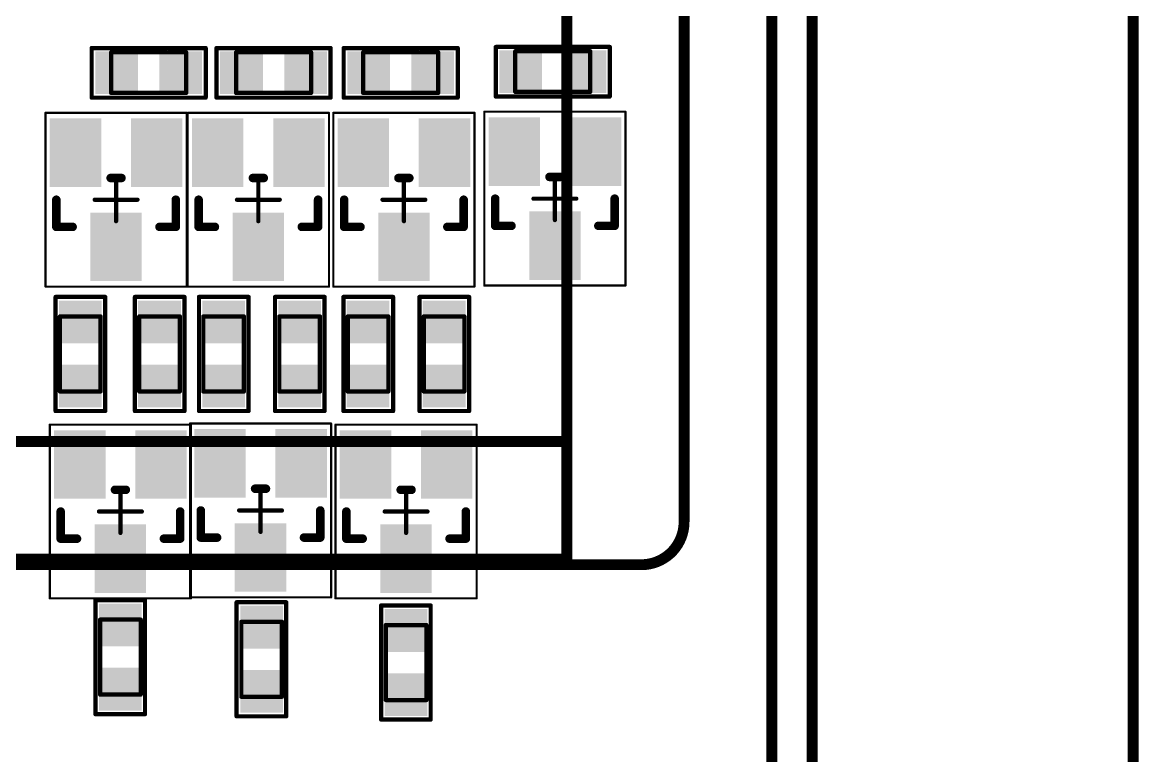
# Model space of a CAD drawing. Header units: millimetres. Extents: x 188 to 468, y 62 to 189.
# Drawn here: x 290.04 to 316.14, y 92.46 to 109.61 of the extents above; entities that cross this region are included whole.
import ezdxf

# ---------------------------------------------------------------- set-up
doc = ezdxf.new("R2010")
doc.units = ezdxf.units.MM
for name, color, linetype in [('BottomOverlay', 54, 'Continuous'), ('BottomPaste', 16, 'Continuous'), ('BottomSolder', 6, 'Continuous'), ('KeepOutLayer', 6, 'Continuous'), ('Mechanical13', 56, 'Continuous'), ('Mechanical15', 56, 'Continuous'), ('TopOverlay', 2, 'Continuous')]:
    doc.layers.add(name, color=color, linetype=linetype)

msp = doc.modelspace()

# ---------------------------------------------------------------- linework, layer by layer
at = {"layer": 'BottomOverlay'}
for points, const_width in [([(291.656, 107.848), (291.656, 109.008)], 0.1), ([(291.656, 109.008), (293.434, 109.008)], 0.1), ([(293.439, 109.008), (294.323, 109.008)], 0.1), ([(294.323, 107.848), (294.323, 109.008)], 0.1), ([(294.577, 109.008), (296.355, 109.008)], 0.1), ([(294.577, 107.848), (294.577, 109.008)], 0.1), ([(296.36, 109.008), (297.244, 109.008)], 0.1), ([(297.244, 107.848), (297.244, 109.008)], 0.1), ([(297.549, 109.008), (299.327, 109.008)], 0.1), ([(297.549, 107.848), (297.549, 109.008)], 0.1), ([(299.332, 109.008), (300.216, 109.008)], 0.1), ([(300.216, 107.848), (300.216, 109.008)], 0.1), ([(301.105, 109.033), (302.883, 109.033)], 0.1), ([(301.105, 107.874), (301.105, 109.033)], 0.1), ([(302.888, 109.033), (303.772, 109.033)], 0.1), ([(303.772, 107.874), (303.772, 109.033)], 0.1), ([(291.656, 107.848), (294.323, 107.848)], 0.1), ([(294.577, 107.848), (297.244, 107.848)], 0.1), ([(297.549, 107.848), (300.216, 107.848)], 0.1), ([(301.105, 107.874), (303.772, 107.874)], 0.1), ([(292.1, 105.969), (292.354, 105.969)], 0.2), ([(295.427, 105.969), (295.681, 105.969)], 0.2), ([(298.831, 105.969), (299.085, 105.969)], 0.2), ([(302.362, 105.994), (302.616, 105.994)], 0.2), ([(290.83, 104.826), (290.83, 105.461)], 0.2), ([(293.624, 104.826), (293.624, 105.461)], 0.2), ([(294.157, 104.826), (294.157, 105.461)], 0.2), ([(296.951, 104.826), (296.951, 105.461)], 0.2), ([(297.561, 104.826), (297.561, 105.461)], 0.2), ([(300.355, 104.826), (300.355, 105.461)], 0.2), ([(301.092, 104.851), (301.092, 105.486)], 0.2), ([(303.886, 104.851), (303.886, 105.486)], 0.2), ([(301.092, 104.851), (301.473, 104.851)], 0.2), ([(303.505, 104.851), (303.886, 104.851)], 0.2), ([(290.83, 104.826), (291.211, 104.826)], 0.2), ([(293.243, 104.826), (293.624, 104.826)], 0.2), ([(294.157, 104.826), (294.538, 104.826)], 0.2), ([(296.57, 104.826), (296.951, 104.826)], 0.2), ([(297.561, 104.826), (297.942, 104.826)], 0.2), ([(299.974, 104.826), (300.355, 104.826)], 0.2), ([(290.813, 103.188), (291.973, 103.188)], 0.1), ([(290.813, 102.304), (290.813, 103.188)], 0.1), ([(291.973, 100.521), (291.973, 103.188)], 0.1), ([(292.668, 103.188), (293.827, 103.188)], 0.1), ([(292.668, 102.304), (292.668, 103.188)], 0.1), ([(293.827, 100.521), (293.827, 103.188)], 0.1), ([(294.166, 103.188), (295.326, 103.188)], 0.1), ([(294.166, 102.304), (294.166, 103.188)], 0.1), ([(295.326, 100.521), (295.326, 103.188)], 0.1), ([(295.944, 103.188), (297.104, 103.188)], 0.1), ([(295.944, 102.304), (295.944, 103.188)], 0.1), ([(297.104, 100.521), (297.104, 103.188)], 0.1), ([(297.544, 102.304), (297.544, 103.188)], 0.1), ([(297.544, 103.188), (298.704, 103.188)], 0.1), ([(298.704, 100.521), (298.704, 103.188)], 0.1), ([(299.322, 103.188), (300.482, 103.188)], 0.1), ([(299.322, 102.304), (299.322, 103.188)], 0.1), ([(300.482, 100.521), (300.482, 103.188)], 0.1), ([(290.813, 100.521), (290.813, 102.299)], 0.1), ([(292.668, 100.521), (292.668, 102.299)], 0.1), ([(294.166, 100.521), (294.166, 102.299)], 0.1), ([(295.944, 100.521), (295.944, 102.299)], 0.1), ([(297.544, 100.521), (297.544, 102.299)], 0.1), ([(299.322, 100.521), (299.322, 102.299)], 0.1), ([(290.813, 100.521), (291.973, 100.521)], 0.1), ([(292.668, 100.521), (293.827, 100.521)], 0.1), ([(294.166, 100.521), (295.326, 100.521)], 0.1), ([(295.944, 100.521), (297.104, 100.521)], 0.1), ([(297.544, 100.521), (298.704, 100.521)], 0.1), ([(299.322, 100.521), (300.482, 100.521)], 0.1), ([(292.202, 98.679), (292.456, 98.679)], 0.2), ([(295.478, 98.704), (295.732, 98.704)], 0.2), ([(298.882, 98.679), (299.136, 98.679)], 0.2), ([(290.932, 97.536), (290.932, 98.171)], 0.2), ([(293.726, 97.536), (293.726, 98.171)], 0.2), ([(294.208, 97.561), (294.208, 98.196)], 0.2), ([(297.002, 97.561), (297.002, 98.196)], 0.2), ([(297.612, 97.536), (297.612, 98.171)], 0.2), ([(300.406, 97.536), (300.406, 98.171)], 0.2), ([(290.932, 97.536), (291.313, 97.536)], 0.2), ([(293.345, 97.536), (293.726, 97.536)], 0.2), ([(294.208, 97.561), (294.589, 97.561)], 0.2), ([(296.621, 97.561), (297.002, 97.561)], 0.2), ([(297.612, 97.536), (297.993, 97.536)], 0.2), ([(300.025, 97.536), (300.406, 97.536)], 0.2), ([(291.744, 93.433), (291.744, 96.1)], 0.1), ([(291.744, 96.1), (292.904, 96.1)], 0.1), ([(292.904, 94.322), (292.904, 96.1)], 0.1), ([(295.046, 93.382), (295.046, 96.049)], 0.1), ([(295.046, 96.049), (296.206, 96.049)], 0.1), ([(296.206, 94.271), (296.206, 96.049)], 0.1), ([(298.425, 93.306), (298.425, 95.973)], 0.1), ([(298.425, 95.973), (299.584, 95.973)], 0.1), ([(299.584, 94.195), (299.584, 95.973)], 0.1), ([(292.904, 93.433), (292.904, 94.317)], 0.1), ([(296.206, 93.382), (296.206, 94.267)], 0.1), ([(299.584, 93.306), (299.584, 94.19)], 0.1), ([(291.744, 93.433), (292.904, 93.433)], 0.1), ([(295.046, 93.382), (296.206, 93.382)], 0.1), ([(298.425, 93.306), (299.584, 93.306)], 0.1)]:
    msp.add_lwpolyline(points, dxfattribs=dict(at, const_width=const_width))
for points, const_width in [([(291.631, 109.008, 1), (291.681, 109.008, 1)], 0.05), ([(291.631, 109.008, 1), (291.681, 109.008, 1)], 0.05), ([(293.409, 109.008, 1), (293.459, 109.008, 1)], 0.05), ([(293.414, 109.008, 1), (293.464, 109.008, 1)], 0.05), ([(294.298, 109.008, 1), (294.348, 109.008, 1)], 0.05), ([(294.298, 109.008, 1), (294.348, 109.008, 1)], 0.05), ([(294.552, 109.008, 1), (294.602, 109.008, 1)], 0.05), ([(294.552, 109.008, 1), (294.602, 109.008, 1)], 0.05), ([(296.33, 109.008, 1), (296.38, 109.008, 1)], 0.05), ([(296.335, 109.008, 1), (296.385, 109.008, 1)], 0.05), ([(297.219, 109.008, 1), (297.269, 109.008, 1)], 0.05), ([(297.219, 109.008, 1), (297.269, 109.008, 1)], 0.05), ([(297.524, 109.008, 1), (297.574, 109.008, 1)], 0.05), ([(297.524, 109.008, 1), (297.574, 109.008, 1)], 0.05), ([(299.302, 109.008, 1), (299.352, 109.008, 1)], 0.05), ([(299.307, 109.008, 1), (299.357, 109.008, 1)], 0.05), ([(300.191, 109.008, 1), (300.241, 109.008, 1)], 0.05), ([(300.191, 109.008, 1), (300.241, 109.008, 1)], 0.05), ([(301.08, 109.033, 1), (301.13, 109.033, 1)], 0.05), ([(301.08, 109.033, 1), (301.13, 109.033, 1)], 0.05), ([(302.858, 109.033, 1), (302.908, 109.033, 1)], 0.05), ([(302.863, 109.033, 1), (302.913, 109.033, 1)], 0.05), ([(303.747, 109.033, 1), (303.797, 109.033, 1)], 0.05), ([(303.747, 109.033, 1), (303.797, 109.033, 1)], 0.05), ([(291.631, 107.848, 1), (291.681, 107.848, 1)], 0.05), ([(291.631, 107.848, 1), (291.681, 107.848, 1)], 0.05), ([(294.298, 107.848, 1), (294.348, 107.848, 1)], 0.05), ([(294.298, 107.848, 1), (294.348, 107.848, 1)], 0.05), ([(294.552, 107.848, 1), (294.602, 107.848, 1)], 0.05), ([(294.552, 107.848, 1), (294.602, 107.848, 1)], 0.05), ([(297.219, 107.848, 1), (297.269, 107.848, 1)], 0.05), ([(297.219, 107.848, 1), (297.269, 107.848, 1)], 0.05), ([(297.524, 107.848, 1), (297.574, 107.848, 1)], 0.05), ([(297.524, 107.848, 1), (297.574, 107.848, 1)], 0.05), ([(300.191, 107.848, 1), (300.241, 107.848, 1)], 0.05), ([(300.191, 107.848, 1), (300.241, 107.848, 1)], 0.05), ([(301.08, 107.874, 1), (301.13, 107.874, 1)], 0.05), ([(301.08, 107.874, 1), (301.13, 107.874, 1)], 0.05), ([(303.747, 107.874, 1), (303.797, 107.874, 1)], 0.05), ([(303.747, 107.874, 1), (303.797, 107.874, 1)], 0.05), ([(292.05, 105.969, 1), (292.15, 105.969, 1)], 0.1), ([(292.304, 105.969, 1), (292.404, 105.969, 1)], 0.1), ([(295.377, 105.969, 1), (295.477, 105.969, 1)], 0.1), ([(295.631, 105.969, 1), (295.731, 105.969, 1)], 0.1), ([(298.781, 105.969, 1), (298.881, 105.969, 1)], 0.1), ([(299.035, 105.969, 1), (299.135, 105.969, 1)], 0.1), ([(302.312, 105.994, 1), (302.412, 105.994, 1)], 0.1), ([(302.566, 105.994, 1), (302.666, 105.994, 1)], 0.1), ([(290.78, 105.461, 1), (290.88, 105.461, 1)], 0.1), ([(293.574, 105.461, 1), (293.674, 105.461, 1)], 0.1), ([(294.107, 105.461, 1), (294.207, 105.461, 1)], 0.1), ([(296.901, 105.461, 1), (297.001, 105.461, 1)], 0.1), ([(297.511, 105.461, 1), (297.611, 105.461, 1)], 0.1), ([(300.305, 105.461, 1), (300.405, 105.461, 1)], 0.1), ([(301.042, 105.486, 1), (301.142, 105.486, 1)], 0.1), ([(303.836, 105.486, 1), (303.936, 105.486, 1)], 0.1), ([(301.042, 104.851, 1), (301.142, 104.851, 1)], 0.1), ([(301.042, 104.851, 1), (301.142, 104.851, 1)], 0.1), ([(301.423, 104.851, 1), (301.523, 104.851, 1)], 0.1), ([(303.455, 104.851, 1), (303.555, 104.851, 1)], 0.1), ([(303.836, 104.851, 1), (303.936, 104.851, 1)], 0.1), ([(303.836, 104.851, 1), (303.936, 104.851, 1)], 0.1), ([(290.78, 104.826, 1), (290.88, 104.826, 1)], 0.1), ([(290.78, 104.826, 1), (290.88, 104.826, 1)], 0.1), ([(291.161, 104.826, 1), (291.261, 104.826, 1)], 0.1), ([(293.193, 104.826, 1), (293.293, 104.826, 1)], 0.1), ([(293.574, 104.826, 1), (293.674, 104.826, 1)], 0.1), ([(293.574, 104.826, 1), (293.674, 104.826, 1)], 0.1), ([(294.107, 104.826, 1), (294.207, 104.826, 1)], 0.1), ([(294.107, 104.826, 1), (294.207, 104.826, 1)], 0.1), ([(294.488, 104.826, 1), (294.588, 104.826, 1)], 0.1), ([(296.52, 104.826, 1), (296.62, 104.826, 1)], 0.1), ([(296.901, 104.826, 1), (297.001, 104.826, 1)], 0.1), ([(296.901, 104.826, 1), (297.001, 104.826, 1)], 0.1), ([(297.511, 104.826, 1), (297.611, 104.826, 1)], 0.1), ([(297.511, 104.826, 1), (297.611, 104.826, 1)], 0.1), ([(297.892, 104.826, 1), (297.992, 104.826, 1)], 0.1), ([(299.924, 104.826, 1), (300.024, 104.826, 1)], 0.1), ([(300.305, 104.826, 1), (300.405, 104.826, 1)], 0.1), ([(300.305, 104.826, 1), (300.405, 104.826, 1)], 0.1), ([(290.788, 103.188, 1), (290.838, 103.188, 1)], 0.05), ([(290.788, 103.188, 1), (290.838, 103.188, 1)], 0.05), ([(291.948, 103.188, 1), (291.998, 103.188, 1)], 0.05), ([(291.948, 103.188, 1), (291.998, 103.188, 1)], 0.05), ([(292.643, 103.188, 1), (292.693, 103.188, 1)], 0.05), ([(292.643, 103.188, 1), (292.693, 103.188, 1)], 0.05), ([(293.802, 103.188, 1), (293.852, 103.188, 1)], 0.05), ([(293.802, 103.188, 1), (293.852, 103.188, 1)], 0.05), ([(294.141, 103.188, 1), (294.191, 103.188, 1)], 0.05), ([(294.141, 103.188, 1), (294.191, 103.188, 1)], 0.05), ([(295.301, 103.188, 1), (295.351, 103.188, 1)], 0.05), ([(295.301, 103.188, 1), (295.351, 103.188, 1)], 0.05), ([(295.919, 103.188, 1), (295.969, 103.188, 1)], 0.05), ([(295.919, 103.188, 1), (295.969, 103.188, 1)], 0.05), ([(297.079, 103.188, 1), (297.129, 103.188, 1)], 0.05), ([(297.079, 103.188, 1), (297.129, 103.188, 1)], 0.05), ([(297.519, 103.188, 1), (297.569, 103.188, 1)], 0.05), ([(297.519, 103.188, 1), (297.569, 103.188, 1)], 0.05), ([(298.679, 103.188, 1), (298.729, 103.188, 1)], 0.05), ([(298.679, 103.188, 1), (298.729, 103.188, 1)], 0.05), ([(299.297, 103.188, 1), (299.347, 103.188, 1)], 0.05), ([(299.297, 103.188, 1), (299.347, 103.188, 1)], 0.05), ([(300.457, 103.188, 1), (300.507, 103.188, 1)], 0.05), ([(300.457, 103.188, 1), (300.507, 103.188, 1)], 0.05), ([(290.788, 102.304, 1), (290.838, 102.304, 1)], 0.05), ([(290.788, 102.299, 1), (290.838, 102.299, 1)], 0.05), ([(292.643, 102.304, 1), (292.693, 102.304, 1)], 0.05), ([(292.643, 102.299, 1), (292.693, 102.299, 1)], 0.05), ([(294.141, 102.304, 1), (294.191, 102.304, 1)], 0.05), ([(294.141, 102.299, 1), (294.191, 102.299, 1)], 0.05), ([(295.919, 102.304, 1), (295.969, 102.304, 1)], 0.05), ([(295.919, 102.299, 1), (295.969, 102.299, 1)], 0.05), ([(297.519, 102.304, 1), (297.569, 102.304, 1)], 0.05), ([(297.519, 102.299, 1), (297.569, 102.299, 1)], 0.05), ([(299.297, 102.304, 1), (299.347, 102.304, 1)], 0.05), ([(299.297, 102.299, 1), (299.347, 102.299, 1)], 0.05), ([(290.788, 100.521, 1), (290.838, 100.521, 1)], 0.05), ([(290.788, 100.521, 1), (290.838, 100.521, 1)], 0.05), ([(291.948, 100.521, 1), (291.998, 100.521, 1)], 0.05), ([(291.948, 100.521, 1), (291.998, 100.521, 1)], 0.05), ([(292.643, 100.521, 1), (292.693, 100.521, 1)], 0.05), ([(292.643, 100.521, 1), (292.693, 100.521, 1)], 0.05), ([(293.802, 100.521, 1), (293.852, 100.521, 1)], 0.05), ([(293.802, 100.521, 1), (293.852, 100.521, 1)], 0.05), ([(294.141, 100.521, 1), (294.191, 100.521, 1)], 0.05), ([(294.141, 100.521, 1), (294.191, 100.521, 1)], 0.05), ([(295.301, 100.521, 1), (295.351, 100.521, 1)], 0.05), ([(295.301, 100.521, 1), (295.351, 100.521, 1)], 0.05), ([(295.919, 100.521, 1), (295.969, 100.521, 1)], 0.05), ([(295.919, 100.521, 1), (295.969, 100.521, 1)], 0.05), ([(297.079, 100.521, 1), (297.129, 100.521, 1)], 0.05), ([(297.079, 100.521, 1), (297.129, 100.521, 1)], 0.05), ([(297.519, 100.521, 1), (297.569, 100.521, 1)], 0.05), ([(297.519, 100.521, 1), (297.569, 100.521, 1)], 0.05), ([(298.679, 100.521, 1), (298.729, 100.521, 1)], 0.05), ([(298.679, 100.521, 1), (298.729, 100.521, 1)], 0.05), ([(299.297, 100.521, 1), (299.347, 100.521, 1)], 0.05), ([(299.297, 100.521, 1), (299.347, 100.521, 1)], 0.05), ([(300.457, 100.521, 1), (300.507, 100.521, 1)], 0.05), ([(300.457, 100.521, 1), (300.507, 100.521, 1)], 0.05), ([(292.152, 98.679, 1), (292.252, 98.679, 1)], 0.1), ([(292.406, 98.679, 1), (292.506, 98.679, 1)], 0.1), ([(295.428, 98.704, 1), (295.528, 98.704, 1)], 0.1), ([(295.682, 98.704, 1), (295.782, 98.704, 1)], 0.1), ([(298.832, 98.679, 1), (298.932, 98.679, 1)], 0.1), ([(299.086, 98.679, 1), (299.186, 98.679, 1)], 0.1), ([(290.882, 98.171, 1), (290.982, 98.171, 1)], 0.1), ([(293.676, 98.171, 1), (293.776, 98.171, 1)], 0.1), ([(294.158, 98.196, 1), (294.258, 98.196, 1)], 0.1), ([(296.952, 98.196, 1), (297.052, 98.196, 1)], 0.1), ([(297.562, 98.171, 1), (297.662, 98.171, 1)], 0.1), ([(300.356, 98.171, 1), (300.456, 98.171, 1)], 0.1), ([(290.882, 97.536, 1), (290.982, 97.536, 1)], 0.1), ([(290.882, 97.536, 1), (290.982, 97.536, 1)], 0.1), ([(291.263, 97.536, 1), (291.363, 97.536, 1)], 0.1), ([(293.295, 97.536, 1), (293.395, 97.536, 1)], 0.1), ([(293.676, 97.536, 1), (293.776, 97.536, 1)], 0.1), ([(293.676, 97.536, 1), (293.776, 97.536, 1)], 0.1), ([(294.158, 97.561, 1), (294.258, 97.561, 1)], 0.1), ([(294.158, 97.561, 1), (294.258, 97.561, 1)], 0.1), ([(294.539, 97.561, 1), (294.639, 97.561, 1)], 0.1), ([(296.571, 97.561, 1), (296.671, 97.561, 1)], 0.1), ([(296.952, 97.561, 1), (297.052, 97.561, 1)], 0.1), ([(296.952, 97.561, 1), (297.052, 97.561, 1)], 0.1), ([(297.562, 97.536, 1), (297.662, 97.536, 1)], 0.1), ([(297.562, 97.536, 1), (297.662, 97.536, 1)], 0.1), ([(297.943, 97.536, 1), (298.043, 97.536, 1)], 0.1), ([(299.975, 97.536, 1), (300.075, 97.536, 1)], 0.1), ([(300.356, 97.536, 1), (300.456, 97.536, 1)], 0.1), ([(300.356, 97.536, 1), (300.456, 97.536, 1)], 0.1), ([(291.719, 96.1, 1), (291.769, 96.1, 1)], 0.05), ([(291.719, 96.1, 1), (291.769, 96.1, 1)], 0.05), ([(292.879, 96.1, 1), (292.929, 96.1, 1)], 0.05), ([(292.879, 96.1, 1), (292.929, 96.1, 1)], 0.05), ([(295.021, 96.049, 1), (295.071, 96.049, 1)], 0.05), ([(295.021, 96.049, 1), (295.071, 96.049, 1)], 0.05), ([(296.181, 96.049, 1), (296.231, 96.049, 1)], 0.05), ([(296.181, 96.049, 1), (296.231, 96.049, 1)], 0.05), ([(298.4, 95.973, 1), (298.45, 95.973, 1)], 0.05), ([(298.4, 95.973, 1), (298.45, 95.973, 1)], 0.05), ([(299.559, 95.973, 1), (299.609, 95.973, 1)], 0.05), ([(299.559, 95.973, 1), (299.609, 95.973, 1)], 0.05), ([(292.879, 94.322, 1), (292.929, 94.322, 1)], 0.05), ([(292.879, 94.317, 1), (292.929, 94.317, 1)], 0.05), ([(296.181, 94.271, 1), (296.231, 94.271, 1)], 0.05), ([(296.181, 94.267, 1), (296.231, 94.267, 1)], 0.05), ([(299.559, 94.195, 1), (299.609, 94.195, 1)], 0.05), ([(299.559, 94.19, 1), (299.609, 94.19, 1)], 0.05), ([(291.719, 93.433, 1), (291.769, 93.433, 1)], 0.05), ([(291.719, 93.433, 1), (291.769, 93.433, 1)], 0.05), ([(292.879, 93.433, 1), (292.929, 93.433, 1)], 0.05), ([(292.879, 93.433, 1), (292.929, 93.433, 1)], 0.05), ([(295.021, 93.382, 1), (295.071, 93.382, 1)], 0.05), ([(295.021, 93.382, 1), (295.071, 93.382, 1)], 0.05), ([(296.181, 93.382, 1), (296.231, 93.382, 1)], 0.05), ([(296.181, 93.382, 1), (296.231, 93.382, 1)], 0.05), ([(298.4, 93.306, 1), (298.45, 93.306, 1)], 0.05), ([(298.4, 93.306, 1), (298.45, 93.306, 1)], 0.05), ([(299.559, 93.306, 1), (299.609, 93.306, 1)], 0.05), ([(299.559, 93.306, 1), (299.609, 93.306, 1)], 0.05)]:
    msp.add_lwpolyline(points, format="xyb", close=True, dxfattribs=dict(at, const_width=const_width))
at = {"layer": 'BottomPaste'}
for points in [[(302.088, 108.858), (301.288, 108.858), (302.088, 108.058), (301.288, 108.058)], [(303.588, 108.858), (302.788, 108.858), (303.588, 108.058), (302.788, 108.058)], [(292.639, 108.833), (291.839, 108.833), (292.639, 108.033), (291.839, 108.033)], [(294.139, 108.833), (293.339, 108.833), (294.139, 108.033), (293.339, 108.033)], [(295.56, 108.833), (294.76, 108.833), (295.56, 108.033), (294.76, 108.033)], [(297.06, 108.833), (296.26, 108.833), (297.06, 108.033), (296.26, 108.033)], [(298.532, 108.833), (297.732, 108.833), (298.532, 108.033), (297.732, 108.033)], [(300.032, 108.833), (299.232, 108.833), (300.032, 108.033), (299.232, 108.033)], [(290.777, 105.861), (291.777, 105.861), (290.777, 107.261), (291.777, 107.261)], [(292.677, 105.861), (293.677, 105.861), (292.677, 107.261), (293.677, 107.261)], [(294.104, 105.861), (295.104, 105.861), (294.104, 107.261), (295.104, 107.261)], [(296.004, 105.861), (297.004, 105.861), (296.004, 107.261), (297.004, 107.261)], [(297.508, 105.861), (298.508, 105.861), (297.508, 107.261), (298.508, 107.261)], [(299.408, 105.861), (300.408, 105.861), (299.408, 107.261), (300.408, 107.261)], [(301.039, 105.886), (302.039, 105.886), (301.039, 107.286), (302.039, 107.286)], [(302.939, 105.886), (303.939, 105.886), (302.939, 107.286), (303.939, 107.286)], [(291.727, 103.661), (292.727, 103.661), (291.727, 105.061), (292.727, 105.061)], [(295.054, 103.661), (296.054, 103.661), (295.054, 105.061), (296.054, 105.061)], [(298.458, 103.661), (299.458, 103.661), (298.458, 105.061), (299.458, 105.061)], [(301.989, 103.686), (302.989, 103.686), (301.989, 105.086), (302.989, 105.086)], [(290.989, 103.004), (290.989, 102.204), (291.789, 103.004), (291.789, 102.204)], [(292.843, 103.004), (292.843, 102.204), (293.643, 103.004), (293.643, 102.204)], [(294.342, 103.004), (294.342, 102.204), (295.142, 103.004), (295.142, 102.204)], [(296.12, 103.004), (296.12, 102.204), (296.92, 103.004), (296.92, 102.204)], [(297.72, 103.004), (297.72, 102.204), (298.52, 103.004), (298.52, 102.204)], [(299.498, 103.004), (299.498, 102.204), (300.298, 103.004), (300.298, 102.204)], [(290.989, 101.504), (290.989, 100.704), (291.789, 101.504), (291.789, 100.704)], [(292.843, 101.504), (292.843, 100.704), (293.643, 101.504), (293.643, 100.704)], [(294.342, 101.504), (294.342, 100.704), (295.142, 101.504), (295.142, 100.704)], [(296.12, 101.504), (296.12, 100.704), (296.92, 101.504), (296.92, 100.704)], [(297.72, 101.504), (297.72, 100.704), (298.52, 101.504), (298.52, 100.704)], [(299.498, 101.504), (299.498, 100.704), (300.298, 101.504), (300.298, 100.704)], [(294.155, 98.596), (295.155, 98.596), (294.155, 99.996), (295.155, 99.996)], [(296.055, 98.596), (297.055, 98.596), (296.055, 99.996), (297.055, 99.996)], [(290.879, 98.571), (291.879, 98.571), (290.879, 99.971), (291.879, 99.971)], [(292.779, 98.571), (293.779, 98.571), (292.779, 99.971), (293.779, 99.971)], [(297.559, 98.571), (298.559, 98.571), (297.559, 99.971), (298.559, 99.971)], [(299.459, 98.571), (300.459, 98.571), (299.459, 99.971), (300.459, 99.971)], [(291.829, 96.371), (292.829, 96.371), (291.829, 97.771), (292.829, 97.771)], [(295.105, 96.396), (296.105, 96.396), (295.105, 97.796), (296.105, 97.796)], [(298.509, 96.371), (299.509, 96.371), (298.509, 97.771), (299.509, 97.771)], [(292.729, 95.117), (292.729, 95.917), (291.929, 95.117), (291.929, 95.917)], [(296.031, 95.067), (296.031, 95.867), (295.231, 95.067), (295.231, 95.867)], [(299.409, 94.99), (299.409, 95.79), (298.609, 94.99), (298.609, 95.79)], [(292.729, 93.617), (292.729, 94.417), (291.929, 93.617), (291.929, 94.417)], [(296.031, 93.567), (296.031, 94.367), (295.231, 93.567), (295.231, 94.367)], [(299.409, 93.49), (299.409, 94.29), (298.609, 93.49), (298.609, 94.29)]]:
    msp.add_solid(points, dxfattribs=at)
at = {"layer": 'BottomSolder'}
for points in [[(292.739, 108.933), (291.739, 108.933), (292.739, 107.933), (291.739, 107.933)], [(294.239, 108.933), (293.239, 108.933), (294.239, 107.933), (293.239, 107.933)], [(295.66, 108.933), (294.66, 108.933), (295.66, 107.933), (294.66, 107.933)], [(297.16, 108.933), (296.16, 108.933), (297.16, 107.933), (296.16, 107.933)], [(298.632, 108.933), (297.632, 108.933), (298.632, 107.933), (297.632, 107.933)], [(300.132, 108.933), (299.132, 108.933), (300.132, 107.933), (299.132, 107.933)], [(302.188, 108.958), (301.188, 108.958), (302.188, 107.958), (301.188, 107.958)], [(303.688, 108.958), (302.688, 108.958), (303.688, 107.958), (302.688, 107.958)], [(290.675, 105.759), (291.879, 105.759), (290.675, 107.362), (291.879, 107.362)], [(292.575, 105.759), (293.779, 105.759), (292.575, 107.362), (293.779, 107.362)], [(294.003, 105.759), (295.206, 105.759), (294.003, 107.362), (295.206, 107.362)], [(295.903, 105.759), (297.106, 105.759), (295.903, 107.362), (297.106, 107.362)], [(297.406, 105.759), (298.61, 105.759), (297.406, 107.362), (298.61, 107.362)], [(299.306, 105.759), (300.51, 105.759), (299.306, 107.362), (300.51, 107.362)], [(300.937, 105.785), (302.14, 105.785), (300.937, 107.388), (302.14, 107.388)], [(302.837, 105.785), (304.04, 105.785), (302.837, 107.388), (304.04, 107.388)], [(291.625, 103.559), (292.829, 103.559), (291.625, 105.162), (292.829, 105.162)], [(294.953, 103.559), (296.156, 103.559), (294.953, 105.162), (296.156, 105.162)], [(298.356, 103.559), (299.56, 103.559), (298.356, 105.162), (299.56, 105.162)], [(301.887, 103.585), (303.09, 103.585), (301.887, 105.188), (303.09, 105.188)], [(290.889, 103.104), (290.889, 102.104), (291.889, 103.104), (291.889, 102.104)], [(292.743, 103.104), (292.743, 102.104), (293.743, 103.104), (293.743, 102.104)], [(294.242, 103.104), (294.242, 102.104), (295.242, 103.104), (295.242, 102.104)], [(296.02, 103.104), (296.02, 102.104), (297.02, 103.104), (297.02, 102.104)], [(297.62, 103.104), (297.62, 102.104), (298.62, 103.104), (298.62, 102.104)], [(299.398, 103.104), (299.398, 102.104), (300.398, 103.104), (300.398, 102.104)], [(290.889, 101.604), (290.889, 100.604), (291.889, 101.604), (291.889, 100.604)], [(292.743, 101.604), (292.743, 100.604), (293.743, 101.604), (293.743, 100.604)], [(294.242, 101.604), (294.242, 100.604), (295.242, 101.604), (295.242, 100.604)], [(296.02, 101.604), (296.02, 100.604), (297.02, 101.604), (297.02, 100.604)], [(297.62, 101.604), (297.62, 100.604), (298.62, 101.604), (298.62, 100.604)], [(299.398, 101.604), (299.398, 100.604), (300.398, 101.604), (300.398, 100.604)], [(290.777, 98.469), (291.98, 98.469), (290.777, 100.073), (291.98, 100.073)], [(292.677, 98.469), (293.88, 98.469), (292.677, 100.073), (293.88, 100.073)], [(294.054, 98.495), (295.257, 98.495), (294.054, 100.098), (295.257, 100.098)], [(295.954, 98.495), (297.157, 98.495), (295.954, 100.098), (297.157, 100.098)], [(297.457, 98.469), (298.66, 98.469), (297.457, 100.073), (298.66, 100.073)], [(299.357, 98.469), (300.56, 98.469), (299.357, 100.073), (300.56, 100.073)], [(295.004, 96.295), (296.207, 96.295), (295.004, 97.898), (296.207, 97.898)], [(291.727, 96.269), (292.93, 96.269), (291.727, 97.873), (292.93, 97.873)], [(298.407, 96.269), (299.61, 96.269), (298.407, 97.873), (299.61, 97.873)], [(292.829, 95.017), (292.829, 96.017), (291.829, 95.017), (291.829, 96.017)], [(296.131, 94.967), (296.131, 95.967), (295.131, 94.967), (295.131, 95.967)], [(299.509, 94.89), (299.509, 95.89), (298.509, 94.89), (298.509, 95.89)], [(292.829, 93.517), (292.829, 94.517), (291.829, 93.517), (291.829, 94.517)], [(296.131, 93.467), (296.131, 94.467), (295.131, 93.467), (295.131, 94.467)], [(299.509, 93.39), (299.509, 94.39), (298.509, 93.39), (298.509, 94.39)]]:
    msp.add_solid(points, dxfattribs=at)
at = {"layer": 'KeepOutLayer', "const_width": 0.254}
msp.add_lwpolyline([(316.012, 66.889), (316.012, 148.768)], dxfattribs=at)
at = {"layer": 'Mechanical13', "const_width": 0.1}
for points in [[(292.113, 107.958), (292.113, 108.908)], [(292.113, 108.908), (293.866, 108.908)], [(293.866, 107.958), (293.866, 108.908)], [(295.034, 108.908), (296.787, 108.908)], [(295.034, 107.958), (295.034, 108.908)], [(296.787, 107.958), (296.787, 108.908)], [(298.006, 108.908), (299.759, 108.908)], [(298.006, 107.958), (298.006, 108.908)], [(299.759, 107.958), (299.759, 108.908)], [(301.562, 108.933), (303.315, 108.933)], [(301.562, 107.983), (301.562, 108.933)], [(303.315, 107.983), (303.315, 108.933)], [(292.113, 107.958), (293.866, 107.958)], [(295.034, 107.958), (296.787, 107.958)], [(298.006, 107.958), (299.759, 107.958)], [(301.562, 107.983), (303.315, 107.983)], [(290.914, 102.731), (291.864, 102.731)], [(290.914, 100.978), (290.914, 102.731)], [(291.864, 100.978), (291.864, 102.731)], [(292.768, 102.731), (293.718, 102.731)], [(292.768, 100.978), (292.768, 102.731)], [(293.718, 100.978), (293.718, 102.731)], [(294.267, 102.731), (295.217, 102.731)], [(294.267, 100.978), (294.267, 102.731)], [(295.217, 100.978), (295.217, 102.731)], [(296.045, 102.731), (296.995, 102.731)], [(296.045, 100.978), (296.045, 102.731)], [(296.995, 100.978), (296.995, 102.731)], [(297.645, 100.978), (297.645, 102.731)], [(297.645, 102.731), (298.595, 102.731)], [(298.595, 100.978), (298.595, 102.731)], [(299.423, 102.731), (300.373, 102.731)], [(299.423, 100.978), (299.423, 102.731)], [(300.373, 100.978), (300.373, 102.731)], [(290.914, 100.978), (291.864, 100.978)], [(292.768, 100.978), (293.718, 100.978)], [(294.267, 100.978), (295.217, 100.978)], [(296.045, 100.978), (296.995, 100.978)], [(297.645, 100.978), (298.595, 100.978)], [(299.423, 100.978), (300.373, 100.978)], [(291.854, 95.643), (292.804, 95.643)], [(291.854, 93.89), (291.854, 95.643)], [(292.804, 93.89), (292.804, 95.643)], [(295.156, 95.592), (296.106, 95.592)], [(295.156, 93.84), (295.156, 95.592)], [(296.106, 93.84), (296.106, 95.592)], [(298.534, 95.516), (299.484, 95.516)], [(298.534, 93.763), (298.534, 95.516)], [(299.484, 93.763), (299.484, 95.516)], [(291.854, 93.89), (292.804, 93.89)], [(295.156, 93.84), (296.106, 93.84)], [(298.534, 93.763), (299.484, 93.763)]]:
    msp.add_lwpolyline(points, dxfattribs=at)
at = {"layer": 'Mechanical13', "const_width": 0.05}
for points in [[(292.088, 108.908, 1), (292.138, 108.908, 1)], [(292.088, 108.908, 1), (292.138, 108.908, 1)], [(293.841, 108.908, 1), (293.891, 108.908, 1)], [(293.841, 108.908, 1), (293.891, 108.908, 1)], [(295.009, 108.908, 1), (295.059, 108.908, 1)], [(295.009, 108.908, 1), (295.059, 108.908, 1)], [(296.762, 108.908, 1), (296.812, 108.908, 1)], [(296.762, 108.908, 1), (296.812, 108.908, 1)], [(297.981, 108.908, 1), (298.031, 108.908, 1)], [(297.981, 108.908, 1), (298.031, 108.908, 1)], [(299.734, 108.908, 1), (299.784, 108.908, 1)], [(299.734, 108.908, 1), (299.784, 108.908, 1)], [(301.537, 108.933, 1), (301.587, 108.933, 1)], [(301.537, 108.933, 1), (301.587, 108.933, 1)], [(303.29, 108.933, 1), (303.34, 108.933, 1)], [(303.29, 108.933, 1), (303.34, 108.933, 1)], [(292.088, 107.958, 1), (292.138, 107.958, 1)], [(292.088, 107.958, 1), (292.138, 107.958, 1)], [(293.841, 107.958, 1), (293.891, 107.958, 1)], [(293.841, 107.958, 1), (293.891, 107.958, 1)], [(295.009, 107.958, 1), (295.059, 107.958, 1)], [(295.009, 107.958, 1), (295.059, 107.958, 1)], [(296.762, 107.958, 1), (296.812, 107.958, 1)], [(296.762, 107.958, 1), (296.812, 107.958, 1)], [(297.981, 107.958, 1), (298.031, 107.958, 1)], [(297.981, 107.958, 1), (298.031, 107.958, 1)], [(299.734, 107.958, 1), (299.784, 107.958, 1)], [(299.734, 107.958, 1), (299.784, 107.958, 1)], [(301.537, 107.983, 1), (301.587, 107.983, 1)], [(301.537, 107.983, 1), (301.587, 107.983, 1)], [(303.29, 107.983, 1), (303.34, 107.983, 1)], [(303.29, 107.983, 1), (303.34, 107.983, 1)], [(290.889, 102.731, 1), (290.939, 102.731, 1)], [(290.889, 102.731, 1), (290.939, 102.731, 1)], [(291.839, 102.731, 1), (291.889, 102.731, 1)], [(291.839, 102.731, 1), (291.889, 102.731, 1)], [(292.743, 102.731, 1), (292.793, 102.731, 1)], [(292.743, 102.731, 1), (292.793, 102.731, 1)], [(293.693, 102.731, 1), (293.743, 102.731, 1)], [(293.693, 102.731, 1), (293.743, 102.731, 1)], [(294.242, 102.731, 1), (294.292, 102.731, 1)], [(294.242, 102.731, 1), (294.292, 102.731, 1)], [(295.192, 102.731, 1), (295.242, 102.731, 1)], [(295.192, 102.731, 1), (295.242, 102.731, 1)], [(296.02, 102.731, 1), (296.07, 102.731, 1)], [(296.02, 102.731, 1), (296.07, 102.731, 1)], [(296.97, 102.731, 1), (297.02, 102.731, 1)], [(296.97, 102.731, 1), (297.02, 102.731, 1)], [(297.62, 102.731, 1), (297.67, 102.731, 1)], [(297.62, 102.731, 1), (297.67, 102.731, 1)], [(298.57, 102.731, 1), (298.62, 102.731, 1)], [(298.57, 102.731, 1), (298.62, 102.731, 1)], [(299.398, 102.731, 1), (299.448, 102.731, 1)], [(299.398, 102.731, 1), (299.448, 102.731, 1)], [(300.348, 102.731, 1), (300.398, 102.731, 1)], [(300.348, 102.731, 1), (300.398, 102.731, 1)], [(290.889, 100.978, 1), (290.939, 100.978, 1)], [(290.889, 100.978, 1), (290.939, 100.978, 1)], [(291.839, 100.978, 1), (291.889, 100.978, 1)], [(291.839, 100.978, 1), (291.889, 100.978, 1)], [(292.743, 100.978, 1), (292.793, 100.978, 1)], [(292.743, 100.978, 1), (292.793, 100.978, 1)], [(293.693, 100.978, 1), (293.743, 100.978, 1)], [(293.693, 100.978, 1), (293.743, 100.978, 1)], [(294.242, 100.978, 1), (294.292, 100.978, 1)], [(294.242, 100.978, 1), (294.292, 100.978, 1)], [(295.192, 100.978, 1), (295.242, 100.978, 1)], [(295.192, 100.978, 1), (295.242, 100.978, 1)], [(296.02, 100.978, 1), (296.07, 100.978, 1)], [(296.02, 100.978, 1), (296.07, 100.978, 1)], [(296.97, 100.978, 1), (297.02, 100.978, 1)], [(296.97, 100.978, 1), (297.02, 100.978, 1)], [(297.62, 100.978, 1), (297.67, 100.978, 1)], [(297.62, 100.978, 1), (297.67, 100.978, 1)], [(298.57, 100.978, 1), (298.62, 100.978, 1)], [(298.57, 100.978, 1), (298.62, 100.978, 1)], [(299.398, 100.978, 1), (299.448, 100.978, 1)], [(299.398, 100.978, 1), (299.448, 100.978, 1)], [(300.348, 100.978, 1), (300.398, 100.978, 1)], [(300.348, 100.978, 1), (300.398, 100.978, 1)], [(291.829, 95.643, 1), (291.879, 95.643, 1)], [(291.829, 95.643, 1), (291.879, 95.643, 1)], [(292.779, 95.643, 1), (292.829, 95.643, 1)], [(292.779, 95.643, 1), (292.829, 95.643, 1)], [(295.131, 95.592, 1), (295.181, 95.592, 1)], [(295.131, 95.592, 1), (295.181, 95.592, 1)], [(296.081, 95.592, 1), (296.131, 95.592, 1)], [(296.081, 95.592, 1), (296.131, 95.592, 1)], [(298.509, 95.516, 1), (298.559, 95.516, 1)], [(298.509, 95.516, 1), (298.559, 95.516, 1)], [(299.459, 95.516, 1), (299.509, 95.516, 1)], [(299.459, 95.516, 1), (299.509, 95.516, 1)], [(291.829, 93.89, 1), (291.879, 93.89, 1)], [(291.829, 93.89, 1), (291.879, 93.89, 1)], [(292.779, 93.89, 1), (292.829, 93.89, 1)], [(292.779, 93.89, 1), (292.829, 93.89, 1)], [(295.131, 93.84, 1), (295.181, 93.84, 1)], [(295.131, 93.84, 1), (295.181, 93.84, 1)], [(296.081, 93.84, 1), (296.131, 93.84, 1)], [(296.081, 93.84, 1), (296.131, 93.84, 1)], [(298.509, 93.763, 1), (298.559, 93.763, 1)], [(298.509, 93.763, 1), (298.559, 93.763, 1)], [(299.459, 93.763, 1), (299.509, 93.763, 1)], [(299.459, 93.763, 1), (299.509, 93.763, 1)]]:
    msp.add_lwpolyline(points, format="xyb", close=True, dxfattribs=at)
at = {"layer": 'Mechanical15'}
for points, const_width in [([(316.006, 78.678), (316.006, 148.678)], 0.254), ([(308.506, 88.178), (308.506, 139.178)], 0.254), ([(302.766, 97.058), (302.766, 130.298)], 0.254), ([(290.576, 107.493), (293.878, 107.493)], 0.05), ([(290.576, 103.429), (290.576, 107.493)], 0.05), ([(293.878, 103.429), (293.878, 107.493)], 0.05), ([(293.903, 107.493), (297.205, 107.493)], 0.05), ([(293.903, 103.429), (293.903, 107.493)], 0.05), ([(297.205, 103.429), (297.205, 107.493)], 0.05), ([(297.307, 107.493), (300.609, 107.493)], 0.05), ([(297.307, 103.429), (297.307, 107.493)], 0.05), ([(300.609, 103.429), (300.609, 107.493)], 0.05), ([(300.838, 107.518), (304.14, 107.518)], 0.05), ([(300.838, 103.454), (300.838, 107.518)], 0.05), ([(304.14, 103.454), (304.14, 107.518)], 0.05), ([(292.227, 104.961), (292.227, 105.961)], 0.1), ([(295.554, 104.961), (295.554, 105.961)], 0.1), ([(298.958, 104.961), (298.958, 105.961)], 0.1), ([(302.489, 104.986), (302.489, 105.986)], 0.1), ([(291.727, 105.461), (292.727, 105.461)], 0.1), ([(295.054, 105.461), (296.054, 105.461)], 0.1), ([(298.458, 105.461), (299.458, 105.461)], 0.1), ([(301.989, 105.486), (302.989, 105.486)], 0.1), ([(290.576, 103.429), (293.878, 103.429)], 0.05), ([(293.903, 103.429), (297.205, 103.429)], 0.05), ([(297.307, 103.429), (300.609, 103.429)], 0.05), ([(300.838, 103.454), (304.14, 103.454)], 0.05), ([(293.954, 100.228), (297.256, 100.228)], 0.05), ([(293.954, 96.164), (293.954, 100.228)], 0.05), ([(297.256, 96.164), (297.256, 100.228)], 0.05), ([(290.678, 100.203), (293.98, 100.203)], 0.05), ([(290.678, 96.139), (290.678, 100.203)], 0.05), ([(293.98, 96.139), (293.98, 100.203)], 0.05), ([(297.358, 100.203), (300.66, 100.203)], 0.05), ([(297.358, 96.139), (297.358, 100.203)], 0.05), ([(300.66, 96.139), (300.66, 100.203)], 0.05), ([(292.329, 97.671), (292.329, 98.671)], 0.1), ([(295.605, 97.696), (295.605, 98.696)], 0.1), ([(299.009, 97.671), (299.009, 98.671)], 0.1), ([(291.829, 98.171), (292.829, 98.171)], 0.1), ([(295.105, 98.196), (296.105, 98.196)], 0.1), ([(298.509, 98.171), (299.509, 98.171)], 0.1), ([(236.246, 97.058), (302.766, 97.058)], 0.254), ([(290.678, 96.139), (293.98, 96.139)], 0.05), ([(293.954, 96.164), (297.256, 96.164)], 0.05), ([(297.358, 96.139), (300.66, 96.139)], 0.05)]:
    msp.add_lwpolyline(points, dxfattribs=dict(at, const_width=const_width))
for points, const_width in [([(290.564, 107.493, 1), (290.588, 107.493, 1)], 0.025), ([(290.564, 107.493, 1), (290.588, 107.493, 1)], 0.025), ([(293.866, 107.493, 1), (293.89, 107.493, 1)], 0.025), ([(293.866, 107.493, 1), (293.89, 107.493, 1)], 0.025), ([(293.891, 107.493, 1), (293.916, 107.493, 1)], 0.025), ([(293.891, 107.493, 1), (293.916, 107.493, 1)], 0.025), ([(297.193, 107.493, 1), (297.218, 107.493, 1)], 0.025), ([(297.193, 107.493, 1), (297.218, 107.493, 1)], 0.025), ([(297.295, 107.493, 1), (297.319, 107.493, 1)], 0.025), ([(297.295, 107.493, 1), (297.319, 107.493, 1)], 0.025), ([(300.597, 107.493, 1), (300.621, 107.493, 1)], 0.025), ([(300.597, 107.493, 1), (300.621, 107.493, 1)], 0.025), ([(300.825, 107.518, 1), (300.85, 107.518, 1)], 0.025), ([(300.825, 107.518, 1), (300.85, 107.518, 1)], 0.025), ([(304.127, 107.518, 1), (304.152, 107.518, 1)], 0.025), ([(304.127, 107.518, 1), (304.152, 107.518, 1)], 0.025), ([(292.202, 105.961, 1), (292.252, 105.961, 1)], 0.05), ([(295.529, 105.961, 1), (295.579, 105.961, 1)], 0.05), ([(298.933, 105.961, 1), (298.983, 105.961, 1)], 0.05), ([(302.464, 105.986, 1), (302.514, 105.986, 1)], 0.05), ([(291.702, 105.461, 1), (291.752, 105.461, 1)], 0.05), ([(292.702, 105.461, 1), (292.752, 105.461, 1)], 0.05), ([(295.029, 105.461, 1), (295.079, 105.461, 1)], 0.05), ([(296.029, 105.461, 1), (296.079, 105.461, 1)], 0.05), ([(298.433, 105.461, 1), (298.483, 105.461, 1)], 0.05), ([(299.433, 105.461, 1), (299.483, 105.461, 1)], 0.05), ([(301.964, 105.486, 1), (302.014, 105.486, 1)], 0.05), ([(302.964, 105.486, 1), (303.014, 105.486, 1)], 0.05), ([(292.202, 104.961, 1), (292.252, 104.961, 1)], 0.05), ([(295.529, 104.961, 1), (295.579, 104.961, 1)], 0.05), ([(298.933, 104.961, 1), (298.983, 104.961, 1)], 0.05), ([(302.464, 104.986, 1), (302.514, 104.986, 1)], 0.05), ([(290.564, 103.429, 1), (290.588, 103.429, 1)], 0.025), ([(290.564, 103.429, 1), (290.588, 103.429, 1)], 0.025), ([(293.866, 103.429, 1), (293.89, 103.429, 1)], 0.025), ([(293.866, 103.429, 1), (293.89, 103.429, 1)], 0.025), ([(293.891, 103.429, 1), (293.916, 103.429, 1)], 0.025), ([(293.891, 103.429, 1), (293.916, 103.429, 1)], 0.025), ([(297.193, 103.429, 1), (297.218, 103.429, 1)], 0.025), ([(297.193, 103.429, 1), (297.218, 103.429, 1)], 0.025), ([(297.295, 103.429, 1), (297.319, 103.429, 1)], 0.025), ([(297.295, 103.429, 1), (297.319, 103.429, 1)], 0.025), ([(300.597, 103.429, 1), (300.621, 103.429, 1)], 0.025), ([(300.597, 103.429, 1), (300.621, 103.429, 1)], 0.025), ([(300.825, 103.454, 1), (300.85, 103.454, 1)], 0.025), ([(300.825, 103.454, 1), (300.85, 103.454, 1)], 0.025), ([(304.127, 103.454, 1), (304.152, 103.454, 1)], 0.025), ([(304.127, 103.454, 1), (304.152, 103.454, 1)], 0.025), ([(293.942, 100.228, 1), (293.967, 100.228, 1)], 0.025), ([(293.942, 100.228, 1), (293.967, 100.228, 1)], 0.025), ([(297.244, 100.228, 1), (297.269, 100.228, 1)], 0.025), ([(297.244, 100.228, 1), (297.269, 100.228, 1)], 0.025), ([(290.665, 100.203, 1), (290.69, 100.203, 1)], 0.025), ([(290.665, 100.203, 1), (290.69, 100.203, 1)], 0.025), ([(293.967, 100.203, 1), (293.992, 100.203, 1)], 0.025), ([(293.967, 100.203, 1), (293.992, 100.203, 1)], 0.025), ([(297.345, 100.203, 1), (297.37, 100.203, 1)], 0.025), ([(297.345, 100.203, 1), (297.37, 100.203, 1)], 0.025), ([(300.647, 100.203, 1), (300.672, 100.203, 1)], 0.025), ([(300.647, 100.203, 1), (300.672, 100.203, 1)], 0.025), ([(292.304, 98.671, 1), (292.354, 98.671, 1)], 0.05), ([(295.58, 98.696, 1), (295.63, 98.696, 1)], 0.05), ([(298.984, 98.671, 1), (299.034, 98.671, 1)], 0.05), ([(291.804, 98.171, 1), (291.854, 98.171, 1)], 0.05), ([(292.804, 98.171, 1), (292.854, 98.171, 1)], 0.05), ([(295.08, 98.196, 1), (295.13, 98.196, 1)], 0.05), ([(296.08, 98.196, 1), (296.13, 98.196, 1)], 0.05), ([(298.484, 98.171, 1), (298.534, 98.171, 1)], 0.05), ([(299.484, 98.171, 1), (299.534, 98.171, 1)], 0.05), ([(292.304, 97.671, 1), (292.354, 97.671, 1)], 0.05), ([(295.58, 97.696, 1), (295.63, 97.696, 1)], 0.05), ([(298.984, 97.671, 1), (299.034, 97.671, 1)], 0.05), ([(302.702, 97.058, 1), (302.829, 97.058, 1)], 0.127), ([(302.702, 97.058, 1), (302.829, 97.058, 1)], 0.127), ([(290.665, 96.139, 1), (290.69, 96.139, 1)], 0.025), ([(290.665, 96.139, 1), (290.69, 96.139, 1)], 0.025), ([(293.942, 96.164, 1), (293.967, 96.164, 1)], 0.025), ([(293.942, 96.164, 1), (293.967, 96.164, 1)], 0.025), ([(293.967, 96.139, 1), (293.992, 96.139, 1)], 0.025), ([(293.967, 96.139, 1), (293.992, 96.139, 1)], 0.025), ([(297.244, 96.164, 1), (297.269, 96.164, 1)], 0.025), ([(297.244, 96.164, 1), (297.269, 96.164, 1)], 0.025), ([(297.345, 96.139, 1), (297.37, 96.139, 1)], 0.025), ([(297.345, 96.139, 1), (297.37, 96.139, 1)], 0.025), ([(300.647, 96.139, 1), (300.672, 96.139, 1)], 0.025), ([(300.647, 96.139, 1), (300.672, 96.139, 1)], 0.025)]:
    msp.add_lwpolyline(points, format="xyb", close=True, dxfattribs=dict(at, const_width=const_width))
at = {"layer": 'TopOverlay', "const_width": 0.254}
for points in [[(308.509, 88.177), (308.509, 139.177)], [(307.559, 89.177), (307.559, 138.177)], [(305.509, 97.927), (305.509, 134.927)], [(302.769, 99.807), (302.769, 133.047)], [(236.249, 99.807), (302.769, 99.807)], [(234.509, 96.927), (304.509, 96.927)]]:
    msp.add_lwpolyline(points, dxfattribs=at)
at = {"layer": 'TopOverlay', "const_width": 0.127}
for points in [[(302.705, 99.807, 1), (302.832, 99.807, 1)], [(302.705, 99.807, 1), (302.832, 99.807, 1)], [(305.445, 97.927, 1), (305.572, 97.927, 1)], [(305.445, 97.927, 1), (305.572, 97.927, 1)], [(304.445, 96.927, 1), (304.572, 96.927, 1)], [(304.445, 96.927, 1), (304.572, 96.927, 1)]]:
    msp.add_lwpolyline(points, format="xyb", close=True, dxfattribs=at)
at = {"layer": 'TopOverlay', "const_width": 0.254}
msp.add_lwpolyline([(305.509, 97.927, -0.414214), (304.509, 96.927)], format="xyb", dxfattribs=at)

doc.saveas('drawing.dxf')
